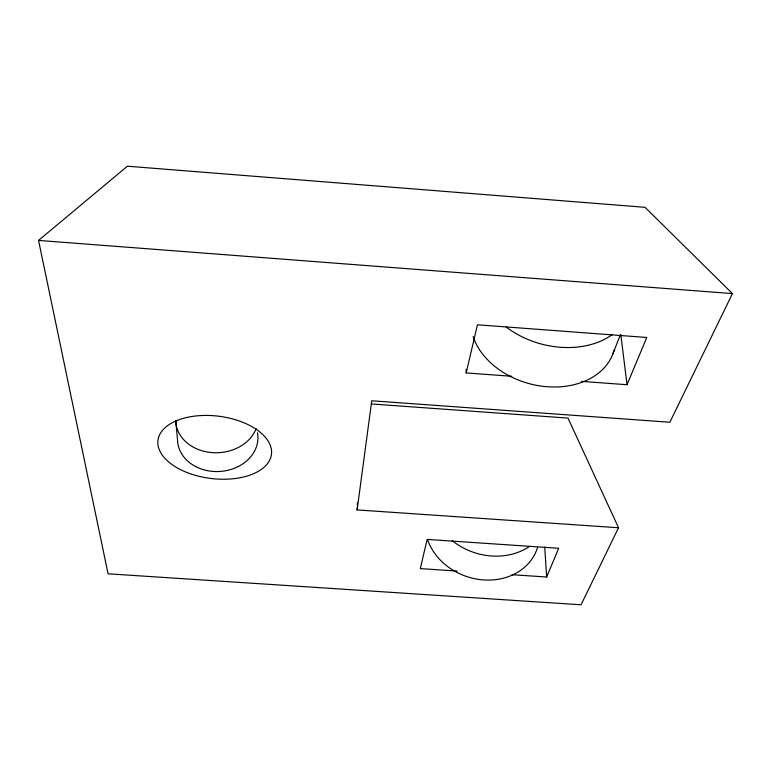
<?xml version="1.0" encoding="UTF-8"?>
<svg xmlns="http://www.w3.org/2000/svg" width="771" height="771" viewBox="0 0 771 771"><rect width="100%" height="100%" fill="white"/><g stroke="black" fill="none" stroke-linecap="round" stroke-linejoin="round"><path stroke-width="1.16" d="M357.127 509.92L371.747 400.775L669.864 422.248L732.45 293.606L645.028 207.312L127.398 166.208L38.55 240.417L108.075 573.797L581.055 604.792L618.535 527.759L357.127 509.92L357.233 507.52M357.339 505.121L357.445 502.731M511.79 376.277L466.176 372.933L477.451 324.793L646.773 337.476L627.035 384.719L581.411 381.375M612.637 354.593L620.366 334.691M512.089 574.713L546.658 577.007L558.667 548.277L427.153 539.411L420.301 568.612L457.261 571.07M371.477 403.965L568.005 418.104L618.535 527.759M38.55 240.417L732.45 293.606M620.828 334.643L627.035 384.719M175.855 421.785L177.523 439.884A40.227 32.97 -3.3 0 0 221.142 471.37A40.227 32.97 -3.3 0 0 257.466 432.762M544.721 547.034L546.658 577.007M466.098 369.328L466.176 372.933M256.136 428.666A41.152 33.336 -3 0 1 210.984 452.51A41.152 33.336 -3 0 1 175.749 420.648M612.415 334.441A76.782 55.57 15.1 0 1 506.248 327.049M614.159 350.024A73.621 54.828 15.5 0 1 545.338 386.579A73.621 54.828 15.5 0 1 473.124 336.599M537.58 547.362A58.085 49.228 19.2 0 1 483.417 579.927A58.085 49.228 19.2 0 1 427.51 539.469M528.723 546.918A60.013 50.115 18.5 0 1 452.23 540.683M178.332 468.469A57.179 31.37 7 0 0 270.785 457.425A57.179 31.37 7 0 0 195.053 416.061A57.179 31.37 7 0 0 178.332 468.469"/></g></svg>
